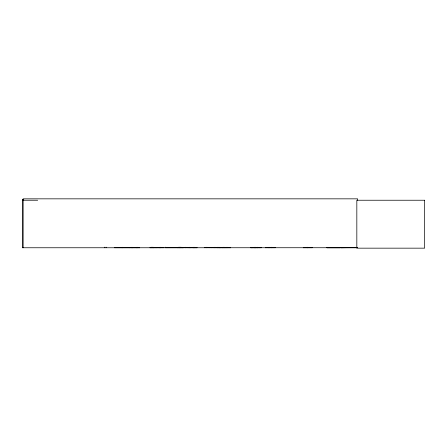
<?xml version="1.0" encoding="UTF-8"?>
<svg xmlns="http://www.w3.org/2000/svg" width="447" height="447" viewBox="0 0 447 447"><rect width="100%" height="100%" fill="white"/><g stroke="black" fill="none" stroke-linecap="round" stroke-linejoin="round"><path stroke-width="0.67" d="M213.7 247.744L213.705 247.364M220.891 247.744L220.891 247.364M303.686 247.744L303.692 247.364M310.877 247.66L310.877 247.364M339.943 247.75L326.925 247.739L339.949 247.739L339.938 247.381M340.502 247.442L340.446 247.761L357.192 247.722L22.35 247.761L22.35 199.34L23.747 199.34M340.446 247.588L357.192 247.588M340.497 247.761L340.446 247.442L357.192 247.442M271.687 247.711L271.715 247.264M271.826 247.699L271.854 247.364M250.795 247.761L261.244 247.722M225.07 247.711L224.964 247.398M150.008 247.744L163.954 247.711L163.954 247.364M216.65 247.364L216.577 247.699M121.897 247.699L121.914 247.398M265.306 247.711L275.346 247.722M265.429 247.711L265.451 247.398L265.473 247.761M219.974 247.711L220.008 247.398M211.677 247.711L211.71 247.398M150.192 247.711L150.265 247.364M155.271 247.711L155.377 247.364M195.088 247.711L195.121 247.398L195.155 247.761M183.242 247.711L165.424 247.739L165.424 247.163M220.522 247.711L220.561 247.398M186.975 247.711L187.019 247.398L187.064 247.761M22.35 200.239L37.682 200.239M114.499 247.448L129.312 247.448M130.217 247.448L139.168 247.448M152.913 247.448L161.859 247.448M207.771 247.448L216.717 247.448M303.295 247.448L312.241 247.448M354.136 247.549L341.15 247.75M114.482 247.577L129.328 247.565M130.2 247.577L139.185 247.577M152.891 247.577L161.875 247.577M165.424 247.61L179.8 247.61M207.754 247.577L216.734 247.577M303.278 247.577L312.263 247.565M326.925 247.644L339.949 247.644M114.488 247.733L139.637 247.744M183.611 247.761L183.611 247.364L183.644 247.66L197.11 247.744M204.916 247.761L204.916 247.364L204.95 247.66L230.473 247.744M303.284 247.733L312.252 247.733M255.544 247.711L255.472 247.264M255.231 247.398L255.332 247.761M255.243 247.699L255.131 247.364M160.562 247.699L160.546 247.398M139.363 247.711L139.319 247.398M136.363 247.711L136.318 247.398M193.529 247.711L193.484 247.398L193.439 247.761M226.975 247.711L226.931 247.264M223.114 247.711L223.131 247.264M222.891 247.711L222.846 247.398M188.612 247.711L188.578 247.398M217.371 247.699L217.426 247.264M216.694 247.699L216.739 247.364M275.196 247.699L275.168 247.364M268.949 247.711L268.921 247.264M357.617 200.239L357.617 198.837L23.138 198.837L23.138 247.761M354.125 247.381L354.125 247.75M307.413 247.264L307.407 247.761M307.167 247.264L307.156 247.761M271.497 247.264L271.497 247.761M269.144 247.264L269.144 247.761M268.781 247.364L268.781 247.761M261.02 247.364L261.02 247.761M259.193 247.364L259.193 247.761M257.712 247.264L257.712 247.761M257.506 247.264L257.506 247.761M256.936 247.364L256.936 247.761M255.723 247.264L255.723 247.761M255.103 247.364L255.103 247.761M254.539 247.264L254.539 247.761M254.36 247.264L254.332 247.761M252.002 247.364L252.002 247.761M251.018 247.364L251.018 247.761M230.205 247.364L230.205 247.761M227.115 247.264L227.115 247.761M226.668 247.364L226.668 247.761M225.322 247.364L225.322 247.761M224.93 247.364L224.93 247.761M224.131 247.264L224.131 247.761M223.997 247.264L223.997 247.761M223.316 247.264L223.316 247.761M222.807 247.364L222.807 247.761M222.371 247.364L222.371 247.761M221.908 247.364L221.908 247.761M220.606 247.364L220.606 247.761M220.047 247.364L220.047 247.761M219.416 247.761L219.416 247.264L219.281 247.761M219.192 247.264L219.192 247.761M218.823 247.264L218.823 247.761M218.639 247.264L218.639 247.761M217.32 247.364L217.32 247.761M217.181 247.264L217.169 247.761M217.002 247.364L217.002 247.761M215.013 247.264L215.013 247.761M214.828 247.264L214.828 247.761M211.744 247.364L211.744 247.761M209.961 247.364L209.961 247.761M206.955 247.264L206.955 247.761M206.782 247.264L206.782 247.761M196.758 247.364L196.758 247.761M194.445 247.264L194.445 247.761M194.333 247.264L194.333 247.761M193.288 247.264L193.288 247.761M193.115 247.264L193.115 247.761M190.383 247.364L190.383 247.761M190.109 247.364L190.109 247.761M189.489 247.264L189.489 247.761M189.372 247.264L189.372 247.761M188.539 247.364L188.539 247.761M185.578 247.264L185.578 247.761M185.41 247.264L185.41 247.761M183.315 247.364L183.315 247.761M182.745 247.364L182.745 247.761M181.516 247.264L181.516 247.761M181.342 247.264L181.342 247.761M180.879 247.264L180.879 247.761M180.705 247.264L180.705 247.761M180.253 247.163L180.253 247.761M179.8 247.163L179.8 247.761M179.565 247.264L179.554 247.761M179.387 247.264L179.381 247.761M178.856 247.163L178.856 247.761M178.381 247.364L178.381 247.761M177.699 247.364L177.699 247.761M177.509 247.364L177.476 247.761M160.484 247.264L160.484 247.761M160.233 247.264L160.233 247.761M156.763 247.364L156.763 247.761M153.477 247.264L153.472 247.761M153.293 247.264L153.299 247.761M152.6 247.163L152.6 247.761M151.198 247.163L151.198 247.761M150.293 247.364L150.293 247.761M139.274 247.364L139.274 247.761M137.1 247.264L137.1 247.761M136.994 247.264L136.994 247.761M136.274 247.364L136.274 247.761M132.742 247.364L132.742 247.761M132.021 247.264L132.021 247.761M131.915 247.264L131.915 247.761M129.742 247.364L129.742 247.761M122.785 247.264L122.785 247.761M122.009 247.364L121.964 247.761M106.073 247.163L106.073 247.761M104.676 247.163L104.676 247.761M424.65 200.239L356.829 200.239L356.829 248.163L424.65 248.163L424.65 200.239M182.594 247.761L182.594 247.364L182.56 247.761M159.68 247.761L159.68 247.264L159.674 247.761"/></g></svg>
